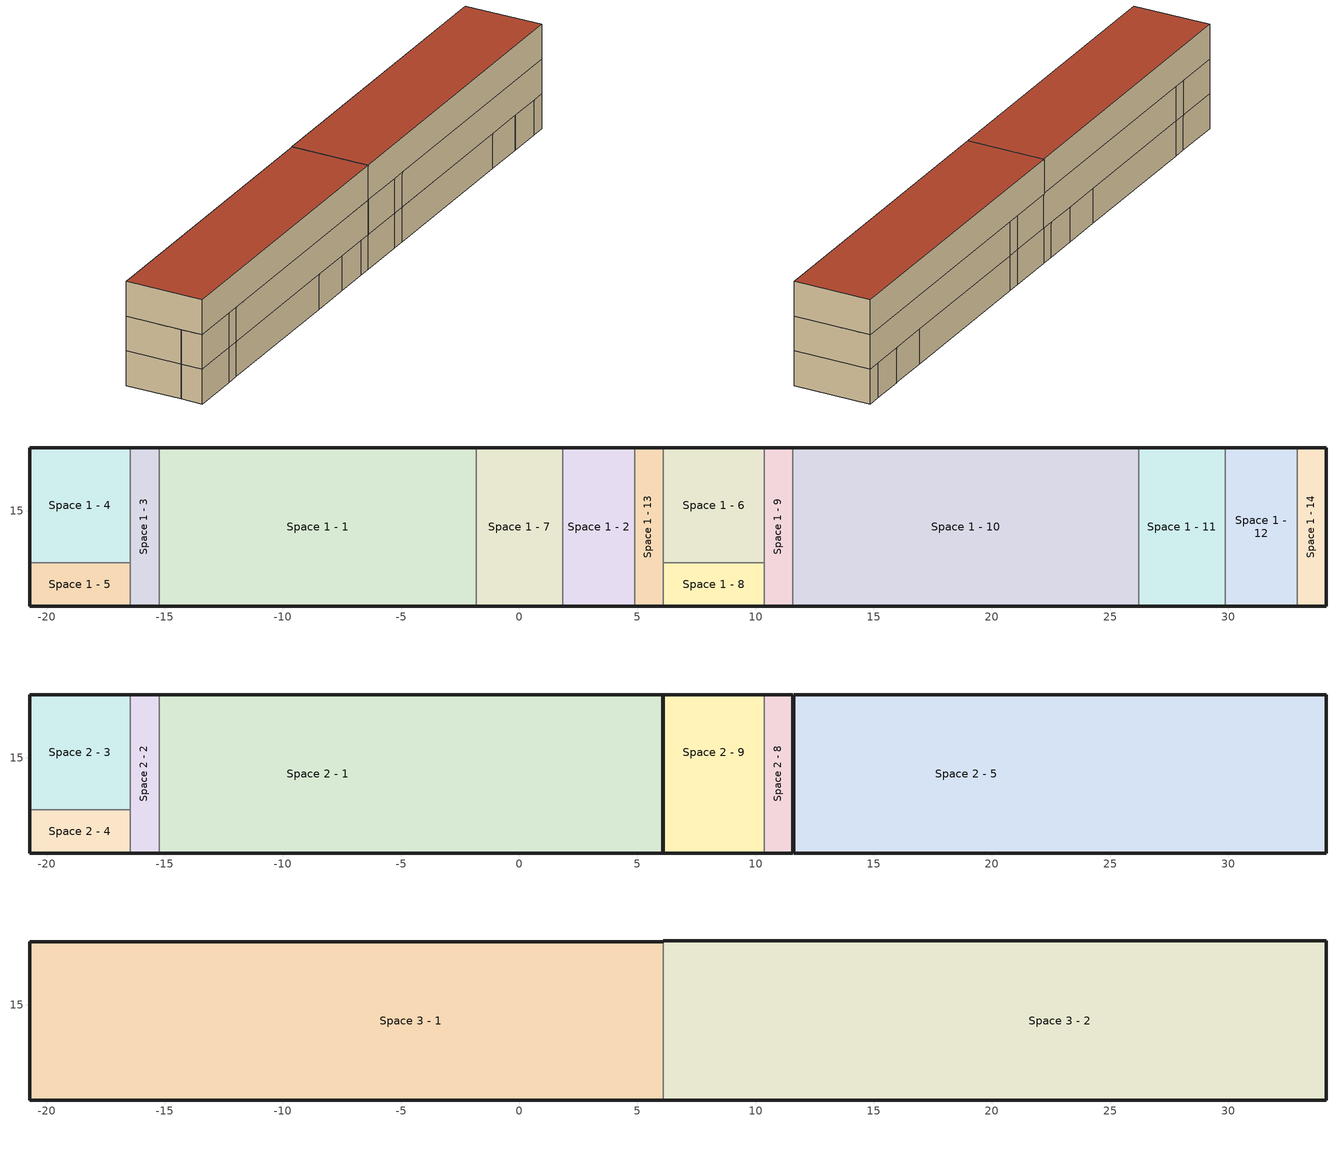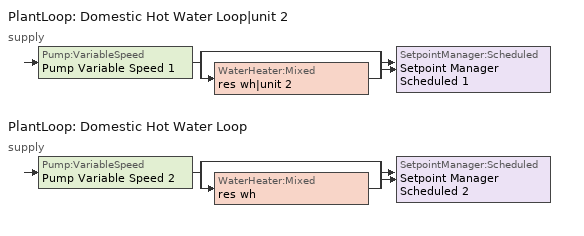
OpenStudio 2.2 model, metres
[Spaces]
Space 1 - 11
 floor ground: 26.21,17.68 29.84,17.68 29.87,17.68 29.87,10.97 29.84,10.97 26.21,10.97 z0
 wall outside: 29.87,17.68 29.84,17.68 26.21,17.68 / 26.21,10.97 29.84,10.97 29.87,10.97 z0:3
 wall to Space 1 - 12: 29.87,10.97 29.87,17.68 z0:3
 wall to Space 1 - 10: 26.21,17.68 26.21,10.97 z0:3
Space 1 - 7
 floor ground: 1.83,10.97 -1.83,10.97 -1.83,17.68 1.83,17.68 z0
 wall outside: -1.83,10.97 1.83,10.97 / 1.83,17.68 -1.83,17.68 z0:3
 wall to Space 1 - 1: -1.83,17.68 -1.83,10.97 z0:3
 wall to Space 1 - 2: 1.83,10.97 1.83,17.68 z0:3
Space 1 - 5
 floor ground: -16.46,10.97 -20.73,10.97 -20.73,12.8 -16.46,12.8 z0
 wall outside: -20.73,12.8 -20.73,10.97 -16.46,10.97 z0:3
 wall to Space 1 - 4: -16.46,12.8 -20.73,12.8 z0:3
 wall to Space 1 - 3: -16.46,10.97 -16.46,12.8 z0:3
Space 1 - 10
 floor ground: 11.58,17.68 26.21,17.68 26.21,10.97 11.58,10.97 z0
 wall outside: 26.21,17.68 11.58,17.68 / 11.58,10.97 26.21,10.97 z0:3
 wall to Space 1 - 9: 11.58,17.68 11.58,10.97 z0:3
 roof outside: 11.61,10.97 11.61,17.68 11.58,17.68 11.58,10.97 z3
Space 1 - 14
 floor ground: 34.14,10.97 32.92,10.97 32.92,17.68 34.14,17.68 z0
 wall outside: 32.92,10.97 34.14,10.97 34.14,17.68 32.92,17.68 z0:3
 wall to Space 1 - 12: 32.92,17.68 32.92,10.97 z0:3
Space 1 - 1
 floor ground: -1.83,10.97 -15.24,10.97 -15.24,17.68 -1.83,17.68 z0
 wall outside: -1.83,17.68 -15.24,17.68 / -15.24,10.97 -1.83,10.97 z0:3
 wall to Space 1 - 3: -15.24,17.68 -15.24,10.97 z0:3
Space 1 - 12
 floor ground: 32.92,10.97 29.87,10.97 29.87,17.68 32.92,17.68 z0
 wall outside: 29.87,10.97 32.92,10.97 / 32.92,17.68 29.87,17.68 z0:3
Space 1 - 9
 floor ground: 10.36,17.68 11.58,17.68 11.58,10.97 10.36,10.97 10.36,12.8 z0
 wall outside: 11.58,17.68 10.36,17.68 / 10.36,10.97 11.58,10.97 z0:3
 wall to Space 1 - 8: 10.36,12.8 10.36,10.97 z0:3
 wall to Space 1 - 6: 10.36,17.68 10.36,12.8 z0:3
 roof outside: 10.36,12.8 10.36,10.97 11.58,10.97 11.58,17.68 10.36,17.68 z3
Space 1 - 2
 floor ground: 4.88,10.97 1.83,10.97 1.83,17.68 4.88,17.68 z0
 wall outside: 4.88,17.68 1.83,17.68 / 1.83,10.97 4.88,10.97 z0:3
 wall to Space 1 - 13: 4.88,10.97 4.88,17.68 z0:3
Space 1 - 8
 floor ground: 10.36,10.97 6.1,10.97 6.1,12.8 10.36,12.8 z0
 wall outside: 6.1,10.97 10.36,10.97 z0:3
 wall to Space 1 - 13: 6.1,12.8 6.1,10.97 z0:3
 wall to Space 1 - 6: 10.36,12.8 6.1,12.8 z0:3
Space 1 - 4
 floor ground: -16.46,12.8 -20.73,12.8 -20.73,17.68 -16.46,17.68 z0
 wall outside: -16.46,17.68 -20.73,17.68 -20.73,12.8 z0:3
 wall to Space 1 - 3: -16.46,12.8 -16.46,17.68 z0:3
Space 1 - 6
 floor ground: 6.1,17.68 10.36,17.68 10.36,12.8 6.1,12.8 z0
 wall outside: 10.36,17.68 6.1,17.68 z0:3
 wall to Space 1 - 13: 6.1,17.68 6.1,12.8 z0:3
Space 1 - 13
 floor ground: 6.1,12.8 6.1,10.97 4.88,10.97 4.88,17.68 6.1,17.68 z0
 wall outside: 4.88,10.97 6.1,10.97 / 6.1,17.68 4.88,17.68 z0:3
Space 1 - 3
 floor ground: -15.24,10.97 -16.46,10.97 -16.46,12.8 -16.46,17.68 -15.24,17.68 z0
 wall outside: -16.46,10.97 -15.24,10.97 / -15.24,17.68 -16.46,17.68 z0:3
Space 2 - 4
 floor to Space 1 - 5: -16.46,10.97 -20.73,10.97 -20.73,12.8 -16.46,12.8 z3
 wall outside: -20.73,12.8 -20.73,10.97 -16.46,10.97 z3:6
 wall to Space 2 - 3: -16.46,12.8 -20.73,12.8 z3:6
 wall to Space 2 - 2: -16.46,10.97 -16.46,12.8 z3:6
Space 2 - 1
 floor to Space 1 - 2: 4.88,17.68 4.88,10.97 1.83,10.97 1.83,17.68 z3
 floor to Space 1 - 1: -1.83,17.68 -1.83,10.97 -15.24,10.97 -15.24,17.68 z3
 floor ground: 6.1,17.68 6.1,10.97 6.07,10.97 6.07,17.68 z3
 floor to Space 1 - 7: 1.83,17.68 1.83,10.97 -1.83,10.97 -1.83,17.68 z3
 floor to Space 1 - 13: 6.07,17.68 6.07,10.97 4.88,10.97 4.88,17.68 z3
 wall outside: -15.24,10.97 6.07,10.97 6.1,10.97 6.1,17.68 6.07,17.68 -15.24,17.68 z3:6
 wall to Space 2 - 2: -15.24,17.68 -15.24,10.97 z3:6
 ceiling adiabatic: 6.1,10.97 6.1,17.68 -15.24,17.68 -15.24,10.97 z6
Space 2 - 5
 floor to Space 1 - 10: 26.21,17.68 26.21,10.97 11.61,10.97 11.61,17.68 z3
 floor to Space 1 - 11: 29.87,17.68 29.87,10.97 26.21,10.97 26.21,17.68 z3
 floor to Space 1 - 12: 32.92,17.68 32.92,10.97 29.87,10.97 29.87,17.68 z3
 floor to Space 1 - 14: 34.14,17.68 34.14,10.97 32.92,10.97 32.92,17.68 z3
 wall outside: 34.14,17.68 11.61,17.68 11.61,10.97 34.14,10.97 34.14,17.68 z3:6
Space 2 - 8
 floor ground: 11.58,10.97 10.36,10.97 10.36,17.68 11.58,17.68 z3
 wall outside: 10.36,10.97 11.58,10.97 11.58,17.68 10.36,17.68 z3:6
 wall to Space 2 - 9: 10.36,17.68 10.36,10.97 z3:6
Space 2 - 2
 floor to Space 1 - 3: -15.24,10.97 -16.46,10.97 -16.46,12.8 -16.46,17.68 -15.24,17.68 z3
 wall outside: -16.46,10.97 -15.24,10.97 / -15.24,17.68 -16.46,17.68 z3:6
 wall to Space 2 - 3: -16.46,17.68 -16.46,12.8 z3:6
Space 2 - 9
 floor to Space 1 - 6: 10.36,17.68 10.36,12.8 6.1,12.8 6.1,17.68 z3
 floor to Space 1 - 8: 10.36,12.8 10.36,10.97 6.1,10.97 6.1,12.8 z3
 floor to Space 1 - 13: 6.1,17.68 6.1,10.97 6.07,10.97 6.07,17.68 z3
 wall outside: 10.36,17.68 6.1,17.68 6.07,17.68 6.07,10.97 6.1,10.97 10.36,10.97 z3:6
Space 2 - 3
 floor to Space 1 - 4: -16.46,12.8 -20.73,12.8 -20.73,17.68 -16.46,17.68 z3
 wall outside: -16.46,17.68 -20.73,17.68 -20.73,12.8 z3:6
Space 3 - 2
 floor to Space 2 - 8: 11.58,17.68 11.58,10.97 10.36,10.97 10.36,17.68 z6
 floor to Space 2 - 9: 10.36,17.68 10.36,10.97 6.1,10.97 6.1,17.68 z6
 floor to Space 2 - 5: 34.14,17.68 34.14,10.97 11.61,10.97 11.61,17.68 z6
 floor ground: 34.14,17.71 34.14,17.68 11.61,17.68 11.61,10.97 11.58,10.97 11.58,17.68 6.1,17.68 6.1,17.71 z6
 wall outside: 6.1,10.97 34.14,10.97 34.14,17.71 6.1,17.71 6.1,17.68 z6:9
 wall to Space 3 - 1: 6.1,17.68 6.1,10.97 z6:9
 roof outside: 6.1,17.68 6.1,10.97 34.14,10.97 34.14,17.71 6.1,17.71 z9
Space 3 - 1
 floor to Space 2 - 9: 6.1,17.68 6.1,10.97 6.07,10.97 6.07,17.68 z6
 floor to Space 2 - 2: -15.24,17.68 -15.24,10.97 -16.46,10.97 -16.46,17.68 z6
 floor to Space 2 - 3: -16.46,17.68 -16.46,12.8 -20.73,12.8 -20.73,17.68 z6
 floor to Space 2 - 4: -16.46,12.8 -16.46,10.97 -20.73,10.97 -20.73,12.8 z6
 floor ground: 6.07,17.68 6.07,10.97 -15.24,10.97 -15.24,17.68 z6
 wall outside: 6.1,17.68 -20.73,17.68 -20.73,10.97 6.1,10.97 z6:9
 roof outside: -20.73,10.97 6.1,10.97 6.1,17.68 -20.73,17.68 z9
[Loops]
PlantLoop 'Domestic Hot Water Loop|unit 2'
 supply: Pump:VariableSpeed 'Pump Variable Speed 1' > split
  | bypass
  | WaterHeater:Mixed 'res wh|unit 2'
  join > SetpointManager:Scheduled 'Setpoint Manager Scheduled 1'
PlantLoop 'Domestic Hot Water Loop'
 supply: Pump:VariableSpeed 'Pump Variable Speed 2' > split
  | bypass
  | WaterHeater:Mixed 'res wh'
  join > SetpointManager:Scheduled 'Setpoint Manager Scheduled 2'
[Building]
Building: Standards Number of Above Ground Stories=2; Standards Building Type=singlefamilyttached
[Site]
Denver Intl Ap_CO_USA: Latitude {deg}=39.83; Longitude {deg}=-104.65; Time Zone {hr}=-7; Elevation {m}=1650
[ClimateZones]
Climate Zone Institution Name 2=Building America; Climate Zone Document Year 2=0; Climate Zone Value 2=Cold
[Site:WaterMainsTemperature]
Calculation Method=Correlation; Annual Average Outdoor Air Temperature {C}=10.8753; Maximum Difference In Monthly Average Outdoor Air Temperatures {deltaC}=23.1524
[Site:GroundTemperature:BuildingSurface]
6.71221, 4.9416, 4.79814, 5.63626, 9.00496, 12.3608, 15.2732, 17.1228, 17.2883, 15.7979, 12.9685, 9.71588
[Site:GroundTemperature:Deep]
10.8753, 10.8753, 10.8753, 10.8753, 10.8753, 10.8753, 10.8753, 10.8753, 10.8753, 10.8753, 10.8753, 10.8753
[Space]
Name | Space Type | Building Story | Thermal Zone | Building Unit
Space 1 - 11 | kitchen | Story 1 | kitchen zone unit 2 | unit 2
Space 2 - 4 | bathroom | Story 2 | bathroom 2 zone unit 1 | unit 1
Space 3 - 2 | attic | Story 3 | attic zone unit 2 | unit 2
Space 1 - 7 | kitchen | Story 1 | kitchen zone unit 1 | unit 1
Space 1 - 5 | bathroom | Story 1 | bathroom 1 zone unit 1 | unit 1
Space 2 - 1 | living | Story 2 | living 2 zone unit 1 | unit 1
Space 1 - 10 | living | Story 1 | living 1 zone unit 2 | unit 2
Space 1 - 14 | laundry room | Story 1 | laundry 1 zone unit 2 | unit 2
Space 1 - 1 | living | Story 1 | living 1 zone unit 1 | unit 1
Space 2 - 5 | living | Story 2 | living 2 zone unit 2 | unit 2
Space 1 - 12 | garage | Story 1 | garage zone unit 2 | unit 2
Space 1 - 9 | living | Story 1 | hallway 1 zone unit 2 | unit 2
Space 1 - 2 | garage | Story 1 | garage zone unit 1 | unit 1
Space 3 - 1 | attic | Story 3 | attic zone unit 1 | unit 1
Space 1 - 8 | bathroom | Story 1 | bathroom 1 zone unit 2 | unit 2
Space 2 - 8 | living | Story 2 | hallway 2 zone unit 2 | unit 2
Space 1 - 4 | bedroom | Story 1 | bedroom 1 zone unit 1 | unit 1
Space 1 - 6 | bedroom | Story 1 | bedroom 1 zone unit 2 | unit 2
Space 2 - 2 | living | Story 2 | hallway 2 zone unit 1 | unit 1
Space 1 - 13 | laundry room | Story 1 | laundry 1 zone unit 1 | unit 1
Space 2 - 9 | bedroom | Story 2 | bedroom 2 zone unit 2 | unit 2
Space 1 - 3 | living | Story 1 | hallway 1 zone unit 1 | unit 1
Space 2 - 3 | bedroom | Story 2 | bedroom 2 zone unit 1 | unit 1
[ThermalZone] Use Ideal Air Loads=No
kitchen zone unit 2; bathroom 2 zone unit 1; attic zone unit 2; kitchen zone unit 1; bathroom 1 zone unit 1; living 2 zone unit 1; living 1 zone unit 2; laundry 1 zone unit 2; living 1 zone unit 1; living 2 zone unit 2; garage zone unit 2; hallway 1 zone unit 2; garage zone unit 1; attic zone unit 1; bathroom 1 zone unit 2; hallway 2 zone unit 2; bedroom 1 zone unit 1; bedroom 1 zone unit 2; hallway 2 zone unit 1; laundry 1 zone unit 1; bedroom 2 zone unit 2; hallway 1 zone unit 1; bedroom 2 zone unit 1
[Sizing:Zone] Zone Cooling Design Supply Air Temperature Input Method=SupplyAirTemperature; Zone Cooling Design Supply Air Temperature {C}=14; Zone Cooling Design Supply Air Temperature Difference {deltaC}=11.11; Zone Heating Design Supply Air Temperature Input Method=SupplyAirTemperature; Zone Heating Design Supply Air Temperature {C}=40; Zone Heating Design Supply Air Temperature Difference {deltaC}=11.11; Zone Cooling Design Supply Air Humidity Ratio {kg-H2O/kg-air}=0.0085; Zone Heating Design Supply Air Humidity Ratio {kg-H2O/kg-air}=0.008; Cooling Design Air Flow Method=DesignDay; Heating Design Air Flow Method=DesignDay; Account for Dedicated Outdoor Air System=No; Dedicated Outdoor Air System Control Strategy=NeutralSupplyAir; Dedicated Outdoor Air Low Setpoint Temperature for Design {C}=autosize; Dedicated Outdoor Air High Setpoint Temperature for Design {C}=autosize
kitchen zone unit 2; bathroom 2 zone unit 1; attic zone unit 2; kitchen zone unit 1; bathroom 1 zone unit 1; living 2 zone unit 1; living 1 zone unit 2; laundry 1 zone unit 2; living 1 zone unit 1; living 2 zone unit 2; garage zone unit 2; hallway 1 zone unit 2; garage zone unit 1; attic zone unit 1; bathroom 1 zone unit 2; hallway 2 zone unit 2; bedroom 1 zone unit 1; bedroom 1 zone unit 2; hallway 2 zone unit 1; laundry 1 zone unit 1; bedroom 2 zone unit 2; hallway 1 zone unit 1; bedroom 2 zone unit 1
[SpaceType]
Name | Standards Space Type
kitchen | kitchen
bathroom | bathroom
attic | attic
living | living
laundry room | laundry room
garage | garage
bedroom | bedroom
[BuildingStory]
Story 1; Story 2; Story 3
[BuildingUnit] Building Unit Feature Name 1=SizingInfoGarageFracUnderFinishedSpace; Building Unit Feature Data Type 1=Double; Building Unit Feature Value 1=0.5; Building Unit Feature Name 2=NumberOfBedrooms; Building Unit Feature Data Type 2=Integer; Building Unit Feature Value 2=2; Building Unit Feature Name 3=NumberOfBathrooms; Building Unit Feature Data Type 3=Double; Building Unit Feature Name 4=DHWSchedIndex; Building Unit Feature Data Type 4=Integer
Name | Building Unit Feature Value 3 | Building Unit Feature Value 4
unit 2 | 1 | 0
unit 1 | 2 | 1
[PlantLoop] Glycol Concentration=0; Maximum Loop Flow Rate {m3/s}=0.01; Plant Loop Volume {m3}=0.003; Load Distribution Scheme=Optimal
Domestic Hot Water Loop|unit 2; Domestic Hot Water Loop
[Sizing:Plant] Loop Type=Heating; Design Loop Exit Temperature {C}=52.6667; Loop Design Temperature Difference {deltaC}=5.55556; Sizing Option=NonCoincident; Zone Timesteps in Averaging Window=1; Coincident Sizing Factor Mode=None
Domestic Hot Water Loop|unit 2; Domestic Hot Water Loop
[Pump:VariableSpeed] Rated Flow Rate {m3/s}=0.01; Rated Pump Head {Pa}=1; Rated Power Consumption {W}=0; Motor Efficiency=1; Fraction of Motor Inefficiencies to Fluid Stream=0; Coefficient 1 of the Part Load Performance Curve=0; Coefficient 2 of the Part Load Performance Curve=1; Coefficient 3 of the Part Load Performance Curve=0; Coefficient 4 of the Part Load Performance Curve=0; Pump Control Type=Intermittent
Pump Variable Speed 1; Pump Variable Speed 2
[SetpointManager:Scheduled] Control Variable=Temperature
Name | Schedule
Setpoint Manager Scheduled 1 | dhw temp
Setpoint Manager Scheduled 2 | dhw temp 1
[WaterHeater:Mixed] Tank Volume {m3}=0.107884; Deadband Temperature Difference {deltaC}=2; Maximum Temperature Limit {C}=99; Heater Control Type=Cycle; Heater Maximum Capacity {W}=11722.8; Heater Minimum Capacity {W}=0; Heater Fuel Type=NaturalGas; Heater Thermal Efficiency=0.773298; Off Cycle Parasitic Fuel Consumption Rate {W}=0; Off Cycle Parasitic Fuel Type=Electricity; Off Cycle Parasitic Heat Fraction to Tank=0; On Cycle Parasitic Fuel Consumption Rate {W}=0; On Cycle Parasitic Fuel Type=Electricity; On Cycle Parasitic Heat Fraction to Tank=0; Ambient Temperature Indicator=ThermalZone; Off Cycle Loss Coefficient to Ambient Temperature {W/K}=4.15715; Off Cycle Loss Fraction to Thermal Zone=0.64; On Cycle Loss Coefficient to Ambient Temperature {W/K}=4.15715; On Cycle Loss Fraction to Thermal Zone=1; Use Side Effectiveness=1; Source Side Effectiveness=1; Use Side Design Flow Rate {m3/s}=autosize; Source Side Design Flow Rate {m3/s}=autosize; Indirect Water Heating Recovery Time {hr}=1.5
Name | Setpoint Temperature Schedule | Ambient Temperature Thermal Zone
res wh|unit 2 | WH Setpoint Temp | living 1 zone unit 2
res wh | WH Setpoint Temp 1 | living 2 zone unit 1
[Schedule:Constant] Value=52.6667
dhw temp; WH Setpoint Temp; dhw temp 1; WH Setpoint Temp 1
